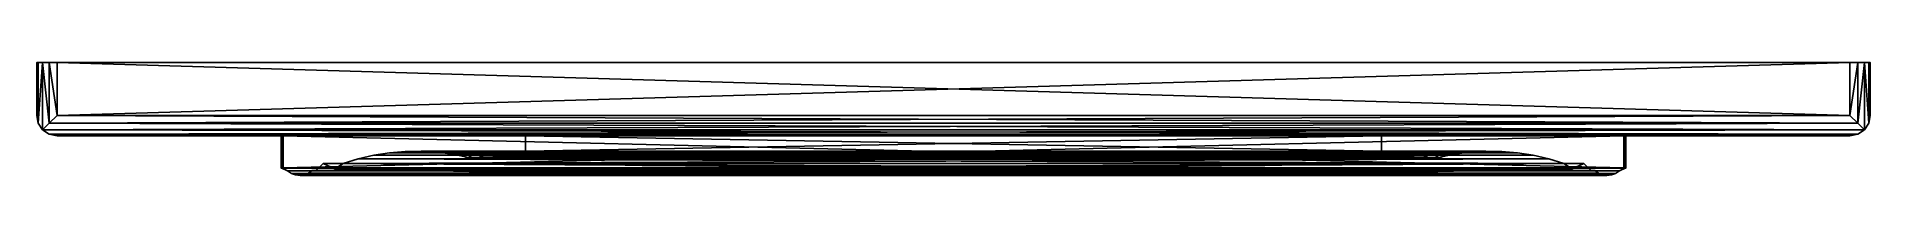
# Model space of a CAD drawing. Header units: centimetres. Extents: x -22.5 to 22.5, y -2.8 to 0.
import ezdxf

# ---------------------------------------------------------------- set-up
doc = ezdxf.new("R2010")
doc.units = ezdxf.units.CM
doc.header["$MEASUREMENT"] = 0
doc.layers.add('CAB_DOORS', color=31, linetype='Continuous')

msp = doc.modelspace()

# ---------------------------------------------------------------- meshes
at = {"layer": 'CAB_DOORS', "color": 31}
mesh = msp.add_polyface(dxfattribs=at)
corners = [(-22.191, -1.491, 0.038), (-22.191, 0, 0.038), (-22, -1.3), (-22, 0), (-22.462, -1.491, 0.309), (-22.5, -1.3, 0.5), (-22.462, 0, 0.309), (-22.5, 0, 0.5), (-22.354, -1.654, 0.146), (-22.354, 0, 0.146), (-22.462, -1.491, 65.991), (-22.462, 0, 65.991), (-22.5, -1.3, 65.8), (-22.5, 0, 65.8), (-22.354, -1.654, 66.154), (-22.354, 0, 66.154), (-22.191, -1.491, 66.262), (-22.191, 0, 66.262), (-22, -1.3, 66.3), (-22, 0, 66.3), (-16.496, -2.594, 60.269), (-16.496, -1.8, 60.269), (-16.5, -2.592, 60.25), (-16.5, -1.8, 60.25), (-16.496, -2.594, 6.031), (-16.5, -2.592, 6.05), (-16.496, -1.8, 6.031), (-16.5, -1.8, 6.05), (-22.191, -1.762, 0.309), (-22.191, -1.762, 65.991), (-22, -1.8, 0.5), (-22, -1.8, 65.8), (-16.45, -1.8, 60.3), (-16.469, -1.8, 60.296), (-16.485, -1.8, 60.285), (-16.45, -1.8, 6), (-16.469, -1.8, 6.004), (-16.485, -1.8, 6.015)]
mesh.append_faces([[corners[k] for k in face] for face in [(2, 1, 3), (6, 5, 7), (9, 4, 6), (0, 9, 1), (12, 11, 13), (10, 15, 11), (15, 16, 17), (17, 18, 19), (22, 21, 23), (24, 22, 25), (26, 25, 27), (25, 23, 27), (4, 14, 10), (14, 28, 29), (29, 30, 31), (13, 5, 12), (5, 10, 12), (13, 6, 7)]], dxfattribs={"vtx0": -1, "color": 31})
mesh.append_faces([[corners[k] for k in face] for face in [(32, 31, 33), (33, 31, 34), (34, 31, 21), (21, 31, 23), (27, 30, 26), (37, 30, 36)]], dxfattribs={"vtx0": -1, "vtx1": -1, "color": 31})
mesh.append_faces([[corners[k] for k in face] for face in [(23, 31, 30), (30, 35, 36), (17, 3, 1), (15, 1, 9), (11, 9, 6)]], dxfattribs={"vtx0": -1, "vtx2": -1, "color": 31})
mesh.append_faces([[corners[k] for k in face] for face in [(0, 1, 2), (4, 5, 6), (8, 4, 9), (8, 9, 0), (10, 11, 12), (14, 15, 10), (14, 16, 15), (16, 18, 17), (20, 21, 22), (22, 23, 25), (8, 14, 4), (8, 28, 14), (28, 30, 29), (7, 5, 13), (4, 10, 5)]], dxfattribs={"vtx1": -1, "color": 31})
mesh.append_faces([[corners[k] for k in face] for face in [(27, 23, 30), (37, 26, 30), (13, 11, 6), (11, 15, 9), (15, 17, 1), (17, 19, 3)]], dxfattribs={"vtx1": -1, "vtx2": -1, "color": 31})
mesh = msp.add_polyface(dxfattribs=at)
corners = [(-22, -1.3), (22, -1.3), (-22.191, -1.491, 0.038), (-22, 0), (22.354, -1.654, 66.154), (-22.191, -1.491, 66.262), (-22.354, -1.654, 66.154), (22.191, -1.491, 66.262), (-22, -1.3, 66.3), (-16.45, -1.8, 60.3), (-16.45, -2.592, 60.3), (16.45, -1.8, 60.3), (-16.469, -2.594, 6.004), (16.485, -2.598, 6.015), (-16.485, -2.598, 6.015), (-16.45, -2.592, 6), (16.341, -2.664, 6.159), (-16.341, -2.664, 6.159), (-16.45, -1.8, 6), (16.45, -2.592, 6), (-12.67, -2.204, 56.47), (-12.283, -2.254, 10.217), (-12.283, -2.254, 56.083), (-11.9, -2.332, 10.6), (-11.9, -2.332, 55.7), (-11.756, -2.229, 10.744), (-11.756, -2.229, 55.556), (-11.445, -2.372, 11.055), (-11.445, -2.372, 55.245), (-11.272, -2.32, 11.228), (-11.272, -2.32, 55.072), (-11.177, -2.327, 11.323), (-11.177, -2.327, 54.977), (-11.1, -2.27, 11.4), (-11.1, -2.27, 54.9), (-10.947, -2.272, 11.553), (-10.947, -2.272, 54.747), (-10.795, -2.257, 11.705), (-10.795, -2.257, 54.595), (-10.646, -2.227, 11.854), (-10.646, -2.227, 54.446), (-10.5, -2.18, 12), (-10.5, -2.18, 54.3), (-10.5, -1.8, 12), (-10.5, -1.8, 54.3), (-16.469, -2.594, 60.296), (16.45, -2.592, 60.3), (-16.485, -2.598, 60.285), (-16.341, -2.664, 60.141), (16.485, -2.598, 60.285), (-16.25, -2.727, 60.05), (16.341, -2.664, 60.141), (-16.147, -2.765, 59.947), (16.25, -2.727, 60.05), (16.25, -2.727, 6.25), (-16.25, -2.727, 6.25), (16.147, -2.765, 6.353), (-16.147, -2.765, 6.353), (16.037, -2.777, 6.463), (-16.037, -2.777, 6.463), (15.927, -2.763, 6.573), (-15.927, -2.763, 6.573), (-22.191, -1.762, 65.991), (-22, -1.8, 65.8), (22.191, -1.762, 65.991), (22, 0, 66.3), (-22, 0, 66.3), (22.191, -1.491, 0.038), (-22.354, -1.654, 0.146), (22.191, -1.762, 0.309), (-22.191, -1.762, 0.309), (22, -1.8, 0.5), (-22, -1.8, 0.5), (16.45, -1.8, 6), (22, 0)]
mesh.append_faces([[corners[k] for k in face] for face in [(4, 5, 6), (7, 8, 5), (14, 16, 17), (20, 21, 22), (22, 23, 24), (24, 25, 26), (26, 27, 28), (28, 29, 30), (30, 31, 32), (32, 33, 34), (36, 37, 38), (38, 39, 40), (40, 41, 42), (42, 43, 44), (17, 54, 55), (55, 56, 57), (57, 58, 59), (59, 60, 61), (8, 65, 66), (68, 69, 70), (70, 71, 72)]], dxfattribs={"vtx0": -1, "color": 31})
mesh.append_faces([[corners[k] for k in face] for face in [(12, 13, 14), (33, 35, 34), (11, 63, 9)]], dxfattribs={"vtx0": -1, "vtx1": -1, "color": 31})
mesh.append_faces([[corners[k] for k in face] for face in [(34, 35, 36), (46, 45, 47), (66, 74, 3)]], dxfattribs={"vtx0": -1, "vtx2": -1, "color": 31})
mesh.append_faces([[corners[k] for k in face] for face in [(0, 1, 2), (0, 3, 1), (9, 10, 11), (15, 18, 19), (21, 23, 22), (23, 25, 24), (25, 27, 26), (27, 29, 28), (29, 31, 30), (31, 33, 32), (35, 37, 36), (37, 39, 38), (39, 41, 40), (41, 43, 42), (10, 45, 46), (48, 50, 51), (50, 52, 53), (6, 62, 4), (62, 63, 64), (2, 67, 68)]], dxfattribs={"vtx1": -1, "color": 31})
mesh.append_faces([[corners[k] for k in face] for face in [(12, 15, 13), (47, 48, 49), (73, 18, 72)]], dxfattribs={"vtx1": -1, "vtx2": -1, "color": 31})
mesh = msp.add_polyface(dxfattribs=at)
corners = [(-22.191, -1.491, 0.038), (22, -1.3), (22.191, -1.491, 0.038), (-22, 0), (22, 0), (22.191, -1.491, 66.262), (-22.191, -1.491, 66.262), (22.354, -1.654, 66.154), (22, -1.3, 66.3), (-22, -1.3, 66.3), (16.45, -1.8, 60.3), (-16.45, -2.592, 60.3), (16.45, -2.592, 60.3), (16.485, -2.598, 6.015), (-16.45, -2.592, 6), (16.469, -2.594, 6.004), (16.45, -2.592, 6), (16.341, -2.664, 6.159), (-16.485, -2.598, 6.015), (-16.45, -1.8, 6), (16.45, -1.8, 6), (16.469, -2.594, 60.296), (-16.485, -2.598, 60.285), (16.485, -2.598, 60.285), (-16.341, -2.664, 60.141), (16.341, -2.664, 60.141), (-16.25, -2.727, 60.05), (16.25, -2.727, 60.05), (-16.147, -2.765, 59.947), (16.147, -2.765, 59.947), (-16.037, -2.777, 59.837), (16.037, -2.777, 59.837), (-15.927, -2.763, 59.727), (15.927, -2.763, 59.727), (12.67, -2.204, 9.83), (12.283, -2.254, 56.083), (12.283, -2.254, 10.217), (11.9, -2.332, 55.7), (11.9, -2.332, 10.6), (11.756, -2.229, 55.556), (11.756, -2.229, 10.744), (11.445, -2.372, 55.245), (11.445, -2.372, 11.055), (11.272, -2.32, 55.072), (11.272, -2.32, 11.228), (11.177, -2.327, 54.977), (11.177, -2.327, 11.323), (11.1, -2.27, 54.9), (11.1, -2.27, 11.4), (10.947, -2.272, 54.747), (10.947, -2.272, 11.553), (10.795, -2.257, 54.595), (10.795, -2.257, 11.705), (10.646, -2.227, 54.446), (10.646, -2.227, 11.854), (10.5, -2.18, 54.3), (10.5, -2.18, 12), (10.5, -1.8, 54.3), (10.5, -1.8, 12), (16.25, -2.727, 6.25), (-16.341, -2.664, 6.159), (16.147, -2.765, 6.353), (-16.25, -2.727, 6.25), (16.037, -2.777, 6.463), (-16.147, -2.765, 6.353), (-22.191, -1.762, 65.991), (22.191, -1.762, 65.991), (-22, -1.8, 65.8), (22, -1.8, 65.8), (22, 0, 66.3), (-22.354, -1.654, 0.146), (22.354, -1.654, 0.146), (22.191, -1.762, 0.309), (22, -1.8, 0.5), (-22.191, -1.762, 0.309), (-22, -1.8, 0.5), (-22, 0, 66.3)]
mesh.append_faces([[corners[k] for k in face] for face in [(0, 1, 2), (1, 3, 4), (10, 11, 12), (15, 14, 16), (16, 19, 20), (23, 24, 25), (25, 26, 27), (27, 28, 29), (29, 30, 31), (31, 32, 33), (34, 35, 36), (36, 37, 38), (38, 39, 40), (40, 41, 42), (42, 43, 44), (44, 45, 46), (46, 47, 48), (50, 51, 52), (52, 53, 54), (54, 55, 56), (56, 57, 58), (7, 65, 66), (66, 67, 68), (70, 2, 71)]], dxfattribs={"vtx0": -1, "color": 31})
mesh.append_faces([[corners[k] for k in face] for face in [(13, 14, 15), (21, 22, 23), (47, 49, 48)]], dxfattribs={"vtx0": -1, "vtx1": -1, "color": 31})
mesh.append_faces([[corners[k] for k in face] for face in [(48, 49, 50), (20, 75, 73)]], dxfattribs={"vtx0": -1, "vtx2": -1, "color": 31})
mesh.append_faces([[corners[k] for k in face] for face in [(5, 6, 7), (8, 9, 5), (35, 37, 36), (37, 39, 38), (39, 41, 40), (41, 43, 42), (43, 45, 44), (45, 47, 46), (49, 51, 50), (51, 53, 52), (53, 55, 54), (55, 57, 56), (17, 59, 60), (59, 61, 62), (61, 63, 64), (8, 69, 9), (71, 72, 70), (72, 73, 74)]], dxfattribs={"vtx1": -1, "color": 31})
mesh.append_faces([[corners[k] for k in face] for face in [(13, 17, 18), (21, 12, 22), (68, 67, 10), (76, 69, 4)]], dxfattribs={"vtx1": -1, "vtx2": -1, "color": 31})
mesh = msp.add_polyface(dxfattribs=at)
corners = [(22.354, -1.654, 66.154), (22.462, -1.491, 65.991), (22.354, 0, 66.154), (22.462, 0, 65.991), (22.191, -1.491, 66.262), (22.191, 0, 66.262), (22, -1.3, 66.3), (22, 0, 66.3), (22.5, -1.3, 65.8), (22.5, 0, 65.8), (22.354, -1.654, 0.146), (22.354, 0, 0.146), (22.462, -1.491, 0.309), (22.462, 0, 0.309), (22.5, -1.3, 0.5), (22.5, 0, 0.5), (22.191, -1.491, 0.038), (22.191, 0, 0.038), (22, -1.3), (22, 0), (16.496, -2.594, 60.269), (16.5, -2.592, 60.25), (16.496, -1.8, 60.269), (16.5, -1.8, 60.25), (16.496, -2.594, 6.031), (16.496, -1.8, 6.031), (16.5, -2.592, 6.05), (16.5, -1.8, 6.05), (22.191, -1.762, 65.991), (22.191, -1.762, 0.309), (22, -1.8, 65.8), (22, -1.8, 0.5), (16.485, -1.8, 60.285), (16.469, -1.8, 60.296), (16.45, -1.8, 60.3), (16.485, -1.8, 6.015), (16.469, -1.8, 6.004), (16.45, -1.8, 6)]
mesh.append_faces([[corners[k] for k in face] for face in [(2, 1, 3), (4, 2, 5), (6, 5, 7), (3, 8, 9), (12, 11, 13), (14, 13, 15), (11, 16, 17), (17, 18, 19), (1, 10, 12), (22, 21, 23), (26, 25, 27), (27, 21, 26), (10, 28, 29), (29, 30, 31), (15, 8, 14), (8, 12, 14)]], dxfattribs={"vtx0": -1, "color": 31})
mesh.append_faces([[corners[k] for k in face] for face in [(30, 27, 31), (37, 31, 36)]], dxfattribs={"vtx0": -1, "vtx1": -1, "color": 31})
mesh.append_faces([[corners[k] for k in face] for face in [(30, 23, 27), (30, 22, 23), (30, 32, 22), (30, 33, 32), (30, 34, 33), (31, 35, 36), (3, 15, 13), (2, 13, 11), (5, 11, 17), (7, 17, 19)]], dxfattribs={"vtx0": -1, "vtx2": -1, "color": 31})
mesh.append_faces([[corners[k] for k in face] for face in [(0, 1, 2), (0, 2, 4), (4, 5, 6), (1, 8, 3), (10, 11, 12), (12, 13, 14), (10, 16, 11), (16, 18, 17), (0, 10, 1), (20, 21, 22), (24, 25, 26), (21, 20, 26), (23, 21, 27), (0, 28, 10), (28, 30, 29), (9, 8, 15), (1, 12, 8), (9, 15, 3)]], dxfattribs={"vtx1": -1, "color": 31})
mesh.append_faces([[corners[k] for k in face] for face in [(27, 25, 31), (25, 35, 31), (7, 5, 17), (5, 2, 11), (2, 3, 13)]], dxfattribs={"vtx1": -1, "vtx2": -1, "color": 31})
mesh = msp.add_polyface(dxfattribs=at)
corners = [(-16.485, -2.598, 60.285), (-16.469, -2.594, 60.296), (-16.485, -1.8, 60.285), (-16.469, -1.8, 60.296), (-16.496, -2.594, 60.269), (-16.496, -1.8, 60.269), (-16.45, -2.592, 60.3), (-16.45, -1.8, 60.3), (-16.485, -2.598, 6.015), (-16.5, -2.592, 60.25), (-16.496, -2.594, 6.031), (-16.341, -2.664, 6.159), (-16.341, -2.664, 60.141), (-16.469, -2.594, 6.004), (-16.469, -1.8, 6.004), (-16.45, -2.592, 6), (-16.45, -1.8, 6), (-16.5, -2.592, 6.05), (-16.496, -1.8, 6.031), (-16.485, -1.8, 6.015), (-16.25, -2.727, 6.25), (-16.25, -2.727, 60.05), (-16.147, -2.765, 6.353), (-16.147, -2.765, 59.947), (-16.037, -2.777, 6.463), (-16.037, -2.777, 59.837), (-15.927, -2.763, 6.573), (-15.927, -2.763, 59.727), (-15.825, -2.722, 6.675), (-15.825, -2.722, 59.625), (-15.735, -2.658, 6.765), (-15.735, -2.658, 59.535), (-15.645, -2.653, 6.855), (-15.645, -2.653, 59.445), (-15.468, -2.485, 7.032), (-15.468, -2.485, 59.268), (-15.18, -2.616, 7.32), (-15.18, -2.616, 58.98), (-14.981, -2.485, 7.519), (-14.981, -2.485, 58.781), (-14.607, -2.37, 7.893), (-14.607, -2.37, 58.407), (-14.227, -2.281, 8.273), (-14.227, -2.281, 58.027), (-13.841, -2.22, 8.659), (-13.841, -2.22, 57.641), (-13.451, -2.187, 9.049), (-13.451, -2.187, 57.251), (-13.061, -2.182, 9.439), (-13.061, -2.182, 56.861), (-12.67, -2.204, 9.83), (-12.67, -2.204, 56.47), (-12.283, -2.254, 10.217)]
mesh.append_faces([[corners[k] for k in face] for face in [(2, 1, 3), (4, 2, 5), (3, 6, 7), (0, 11, 12), (15, 14, 16), (19, 10, 18), (13, 19, 14), (12, 20, 21), (21, 22, 23), (23, 24, 25), (25, 26, 27), (27, 28, 29), (29, 30, 31), (31, 32, 33), (33, 34, 35), (35, 36, 37), (37, 38, 39), (39, 40, 41), (41, 42, 43), (43, 44, 45), (45, 46, 47), (49, 50, 51)]], dxfattribs={"vtx0": -1, "color": 31})
mesh.append_faces([[corners[k] for k in face] for face in [(4, 8, 0), (8, 9, 10), (46, 48, 47)]], dxfattribs={"vtx0": -1, "vtx1": -1, "color": 31})
mesh.append_faces([[corners[k] for k in face] for face in [(47, 48, 49)]], dxfattribs={"vtx0": -1, "vtx2": -1, "color": 31})
mesh.append_faces([[corners[k] for k in face] for face in [(0, 1, 2), (0, 2, 4), (1, 6, 3), (13, 14, 15), (10, 17, 18), (8, 10, 19), (8, 19, 13), (11, 20, 12), (20, 22, 21), (22, 24, 23), (24, 26, 25), (26, 28, 27), (28, 30, 29), (30, 32, 31), (32, 34, 33), (34, 36, 35), (36, 38, 37), (38, 40, 39), (40, 42, 41), (42, 44, 43), (44, 46, 45), (48, 50, 49), (50, 52, 51)]], dxfattribs={"vtx1": -1, "color": 31})
mesh.append_faces([[corners[k] for k in face] for face in [(4, 9, 8), (8, 11, 0)]], dxfattribs={"vtx1": -1, "vtx2": -1, "color": 31})
mesh = msp.add_polyface(dxfattribs=at)
corners = [(-16.147, -2.765, 59.947), (-16.037, -2.777, 59.837), (16.147, -2.765, 59.947), (-15.927, -2.763, 59.727), (16.037, -2.777, 59.837), (-15.825, -2.722, 59.625), (15.927, -2.763, 59.727), (-15.735, -2.658, 59.535), (15.825, -2.722, 59.625), (-15.645, -2.653, 59.445), (15.735, -2.658, 59.535), (-15.468, -2.485, 59.268), (15.645, -2.653, 59.445), (-15.18, -2.616, 58.98), (15.468, -2.485, 59.268), (-14.981, -2.485, 58.781), (15.18, -2.616, 58.98), (-14.607, -2.37, 58.407), (14.981, -2.485, 58.781), (-14.227, -2.281, 58.027), (14.607, -2.37, 58.407), (-13.841, -2.22, 57.641), (14.227, -2.281, 58.027), (-13.451, -2.187, 57.251), (13.841, -2.22, 57.641), (-13.061, -2.182, 56.861), (13.451, -2.187, 57.251), (-12.67, -2.204, 56.47), (13.061, -2.182, 56.861), (-12.283, -2.254, 56.083), (12.67, -2.204, 56.47), (-11.9, -2.332, 55.7), (12.283, -2.254, 56.083), (-11.756, -2.229, 55.556), (11.9, -2.332, 55.7), (-11.445, -2.372, 55.245), (11.756, -2.229, 55.556), (-11.272, -2.32, 55.072), (11.445, -2.372, 55.245), (-11.177, -2.327, 54.977), (11.272, -2.32, 55.072), (-11.1, -2.27, 54.9), (11.177, -2.327, 54.977), (-10.947, -2.272, 54.747), (11.1, -2.27, 54.9), (-10.795, -2.257, 54.595), (10.947, -2.272, 54.747), (-10.646, -2.227, 54.446), (10.795, -2.257, 54.595), (-10.5, -2.18, 54.3), (10.646, -2.227, 54.446), (-10.5, -1.8, 54.3), (10.5, -2.18, 54.3), (-15.927, -2.763, 6.573), (15.825, -2.722, 6.675), (-15.825, -2.722, 6.675), (15.735, -2.658, 6.765), (-15.735, -2.658, 6.765), (15.645, -2.653, 6.855), (-15.645, -2.653, 6.855), (15.468, -2.485, 7.032), (-15.468, -2.485, 7.032), (15.18, -2.616, 7.32), (-15.18, -2.616, 7.32), (14.981, -2.485, 7.519), (-14.981, -2.485, 7.519), (14.607, -2.37, 7.893), (-14.607, -2.37, 7.893), (14.227, -2.281, 8.273), (-14.227, -2.281, 8.273), (13.841, -2.22, 8.659), (-13.841, -2.22, 8.659), (13.451, -2.187, 9.049), (-13.451, -2.187, 9.049), (13.061, -2.182, 9.439), (-13.061, -2.182, 9.439), (12.67, -2.204, 9.83), (-12.67, -2.204, 9.83), (12.283, -2.254, 10.217), (-12.283, -2.254, 10.217), (11.9, -2.332, 10.6), (-11.9, -2.332, 10.6), (11.756, -2.229, 10.744), (-11.756, -2.229, 10.744), (11.445, -2.372, 11.055), (-11.445, -2.372, 11.055), (11.272, -2.32, 11.228), (-11.272, -2.32, 11.228), (11.177, -2.327, 11.323), (-11.177, -2.327, 11.323), (11.1, -2.27, 11.4), (-11.1, -2.27, 11.4), (10.947, -2.272, 11.553), (-10.947, -2.272, 11.553), (10.795, -2.257, 11.705), (-10.795, -2.257, 11.705), (10.646, -2.227, 11.854), (-10.646, -2.227, 11.854), (10.5, -2.18, 12), (-10.5, -2.18, 12), (10.5, -1.8, 12), (-10.5, -1.8, 12), (10.5, -1.8, 54.3)]
mesh.append_faces([[corners[k] for k in face] for face in [(53, 54, 55), (55, 56, 57), (57, 58, 59), (59, 60, 61), (61, 62, 63), (63, 64, 65), (65, 66, 67), (67, 68, 69), (69, 70, 71), (71, 72, 73), (75, 76, 77), (77, 78, 79), (79, 80, 81), (81, 82, 83), (83, 84, 85), (85, 86, 87), (87, 88, 89), (89, 90, 91), (93, 94, 95), (95, 96, 97), (97, 98, 99), (99, 100, 101)]], dxfattribs={"vtx0": -1, "color": 31})
mesh.append_faces([[corners[k] for k in face] for face in [(23, 25, 26), (41, 43, 44)]], dxfattribs={"vtx0": -1, "vtx1": -1, "color": 31})
mesh.append_faces([[corners[k] for k in face] for face in [(73, 74, 75), (91, 92, 93)]], dxfattribs={"vtx0": -1, "vtx2": -1, "color": 31})
mesh.append_faces([[corners[k] for k in face] for face in [(0, 1, 2), (1, 3, 4), (3, 5, 6), (5, 7, 8), (7, 9, 10), (9, 11, 12), (11, 13, 14), (13, 15, 16), (15, 17, 18), (17, 19, 20), (19, 21, 22), (21, 23, 24), (25, 27, 28), (27, 29, 30), (29, 31, 32), (31, 33, 34), (33, 35, 36), (35, 37, 38), (37, 39, 40), (39, 41, 42), (43, 45, 46), (45, 47, 48), (47, 49, 50), (49, 51, 52), (51, 101, 102)]], dxfattribs={"vtx1": -1, "color": 31})
mesh = msp.add_polyface(dxfattribs=at)
corners = [(15.927, -2.763, 59.727), (-15.825, -2.722, 59.625), (15.825, -2.722, 59.625), (-15.735, -2.658, 59.535), (15.735, -2.658, 59.535), (-15.645, -2.653, 59.445), (15.645, -2.653, 59.445), (-15.468, -2.485, 59.268), (15.468, -2.485, 59.268), (-15.18, -2.616, 58.98), (15.18, -2.616, 58.98), (-14.981, -2.485, 58.781), (14.981, -2.485, 58.781), (-14.607, -2.37, 58.407), (14.607, -2.37, 58.407), (-14.227, -2.281, 58.027), (14.227, -2.281, 58.027), (-13.841, -2.22, 57.641), (13.841, -2.22, 57.641), (-13.451, -2.187, 57.251), (13.451, -2.187, 57.251), (-13.061, -2.182, 56.861), (13.061, -2.182, 56.861), (-12.67, -2.204, 56.47), (12.67, -2.204, 56.47), (-12.283, -2.254, 56.083), (12.283, -2.254, 56.083), (-11.9, -2.332, 55.7), (11.9, -2.332, 55.7), (-11.756, -2.229, 55.556), (11.756, -2.229, 55.556), (-11.445, -2.372, 55.245), (11.445, -2.372, 55.245), (-11.272, -2.32, 55.072), (11.272, -2.32, 55.072), (-11.177, -2.327, 54.977), (11.177, -2.327, 54.977), (-11.1, -2.27, 54.9), (11.1, -2.27, 54.9), (-10.947, -2.272, 54.747), (10.947, -2.272, 54.747), (-10.795, -2.257, 54.595), (10.795, -2.257, 54.595), (-10.646, -2.227, 54.446), (10.646, -2.227, 54.446), (-10.5, -2.18, 54.3), (10.5, -2.18, 54.3), (-10.5, -1.8, 54.3), (10.5, -1.8, 54.3), (16.037, -2.777, 6.463), (15.927, -2.763, 6.573), (-16.037, -2.777, 6.463), (15.825, -2.722, 6.675), (-15.927, -2.763, 6.573), (15.735, -2.658, 6.765), (-15.825, -2.722, 6.675), (15.645, -2.653, 6.855), (-15.735, -2.658, 6.765), (15.468, -2.485, 7.032), (-15.645, -2.653, 6.855), (15.18, -2.616, 7.32), (-15.468, -2.485, 7.032), (14.981, -2.485, 7.519), (-15.18, -2.616, 7.32), (14.607, -2.37, 7.893), (-14.981, -2.485, 7.519), (14.227, -2.281, 8.273), (-14.607, -2.37, 7.893), (13.841, -2.22, 8.659), (-14.227, -2.281, 8.273), (13.451, -2.187, 9.049), (-13.841, -2.22, 8.659), (13.061, -2.182, 9.439), (-13.451, -2.187, 9.049), (12.67, -2.204, 9.83), (-13.061, -2.182, 9.439), (12.283, -2.254, 10.217), (-12.67, -2.204, 9.83), (11.9, -2.332, 10.6), (-12.283, -2.254, 10.217), (11.756, -2.229, 10.744), (-11.9, -2.332, 10.6), (11.445, -2.372, 11.055), (-11.756, -2.229, 10.744), (11.272, -2.32, 11.228), (-11.445, -2.372, 11.055), (11.177, -2.327, 11.323), (-11.272, -2.32, 11.228), (11.1, -2.27, 11.4), (-11.177, -2.327, 11.323), (10.947, -2.272, 11.553), (-11.1, -2.27, 11.4), (10.795, -2.257, 11.705), (-10.947, -2.272, 11.553), (10.646, -2.227, 11.854), (-10.795, -2.257, 11.705), (10.5, -2.18, 12), (-10.646, -2.227, 11.854), (10.5, -1.8, 12), (-10.5, -2.18, 12), (-10.5, -1.8, 12)]
mesh.append_faces([[corners[k] for k in face] for face in [(0, 1, 2), (2, 3, 4), (4, 5, 6), (6, 7, 8), (8, 9, 10), (10, 11, 12), (12, 13, 14), (14, 15, 16), (16, 17, 18), (18, 19, 20), (22, 23, 24), (24, 25, 26), (26, 27, 28), (28, 29, 30), (30, 31, 32), (32, 33, 34), (34, 35, 36), (36, 37, 38), (40, 41, 42), (42, 43, 44), (44, 45, 46), (46, 47, 48), (48, 100, 98)]], dxfattribs={"vtx0": -1, "color": 31})
mesh.append_faces([[corners[k] for k in face] for face in [(70, 72, 73), (88, 90, 91)]], dxfattribs={"vtx0": -1, "vtx1": -1, "color": 31})
mesh.append_faces([[corners[k] for k in face] for face in [(20, 21, 22), (38, 39, 40)]], dxfattribs={"vtx0": -1, "vtx2": -1, "color": 31})
mesh.append_faces([[corners[k] for k in face] for face in [(49, 50, 51), (50, 52, 53), (52, 54, 55), (54, 56, 57), (56, 58, 59), (58, 60, 61), (60, 62, 63), (62, 64, 65), (64, 66, 67), (66, 68, 69), (68, 70, 71), (72, 74, 75), (74, 76, 77), (76, 78, 79), (78, 80, 81), (80, 82, 83), (82, 84, 85), (84, 86, 87), (86, 88, 89), (90, 92, 93), (92, 94, 95), (94, 96, 97), (96, 98, 99)]], dxfattribs={"vtx1": -1, "color": 31})
mesh = msp.add_polyface(dxfattribs=at)
corners = [(16.485, -2.598, 60.285), (16.485, -1.8, 60.285), (16.469, -2.594, 60.296), (16.469, -1.8, 60.296), (16.45, -2.592, 60.3), (16.45, -1.8, 60.3), (16.496, -2.594, 60.269), (16.496, -1.8, 60.269), (16.485, -2.598, 6.015), (16.485, -1.8, 6.015), (16.496, -2.594, 6.031), (16.496, -1.8, 6.031), (16.469, -2.594, 6.004), (16.469, -1.8, 6.004), (16.45, -2.592, 6), (16.45, -1.8, 6), (16.5, -2.592, 6.05), (16.341, -2.664, 60.141), (16.341, -2.664, 6.159), (16.25, -2.727, 60.05), (16.25, -2.727, 6.25), (16.147, -2.765, 59.947), (16.147, -2.765, 6.353), (16.037, -2.777, 59.837), (16.037, -2.777, 6.463), (15.927, -2.763, 59.727), (15.927, -2.763, 6.573), (15.825, -2.722, 59.625), (15.825, -2.722, 6.675), (15.735, -2.658, 59.535), (15.735, -2.658, 6.765), (15.645, -2.653, 59.445), (15.645, -2.653, 6.855), (15.468, -2.485, 59.268), (15.468, -2.485, 7.032), (15.18, -2.616, 58.98), (15.18, -2.616, 7.32), (14.981, -2.485, 58.781), (14.981, -2.485, 7.519), (14.607, -2.37, 58.407), (14.607, -2.37, 7.893), (14.227, -2.281, 58.027), (14.227, -2.281, 8.273), (13.841, -2.22, 57.641), (13.841, -2.22, 8.659), (13.451, -2.187, 57.251), (13.451, -2.187, 9.049), (13.061, -2.182, 56.861), (13.061, -2.182, 9.439), (12.67, -2.204, 56.47), (12.67, -2.204, 9.83), (12.283, -2.254, 56.083)]
mesh.append_faces([[corners[k] for k in face] for face in [(2, 1, 3), (4, 3, 5), (1, 6, 7), (10, 9, 11), (9, 12, 13), (13, 14, 15), (8, 17, 18), (18, 19, 20), (20, 21, 22), (22, 23, 24), (24, 25, 26), (26, 27, 28), (28, 29, 30), (30, 31, 32), (32, 33, 34), (34, 35, 36), (36, 37, 38), (38, 39, 40), (40, 41, 42), (42, 43, 44), (44, 45, 46), (48, 49, 50)]], dxfattribs={"vtx0": -1, "color": 31})
mesh.append_faces([[corners[k] for k in face] for face in [(10, 0, 8), (45, 47, 46)]], dxfattribs={"vtx0": -1, "vtx1": -1, "color": 31})
mesh.append_faces([[corners[k] for k in face] for face in [(16, 6, 0), (46, 47, 48)]], dxfattribs={"vtx0": -1, "vtx2": -1, "color": 31})
mesh.append_faces([[corners[k] for k in face] for face in [(0, 1, 2), (2, 3, 4), (0, 6, 1), (8, 9, 10), (8, 12, 9), (12, 14, 13), (17, 19, 18), (19, 21, 20), (21, 23, 22), (23, 25, 24), (25, 27, 26), (27, 29, 28), (29, 31, 30), (31, 33, 32), (33, 35, 34), (35, 37, 36), (37, 39, 38), (39, 41, 40), (41, 43, 42), (43, 45, 44), (47, 49, 48), (49, 51, 50)]], dxfattribs={"vtx1": -1, "color": 31})
mesh.append_faces([[corners[k] for k in face] for face in [(10, 16, 0), (0, 17, 8)]], dxfattribs={"vtx1": -1, "vtx2": -1, "color": 31})

doc.saveas('drawing.dxf')
